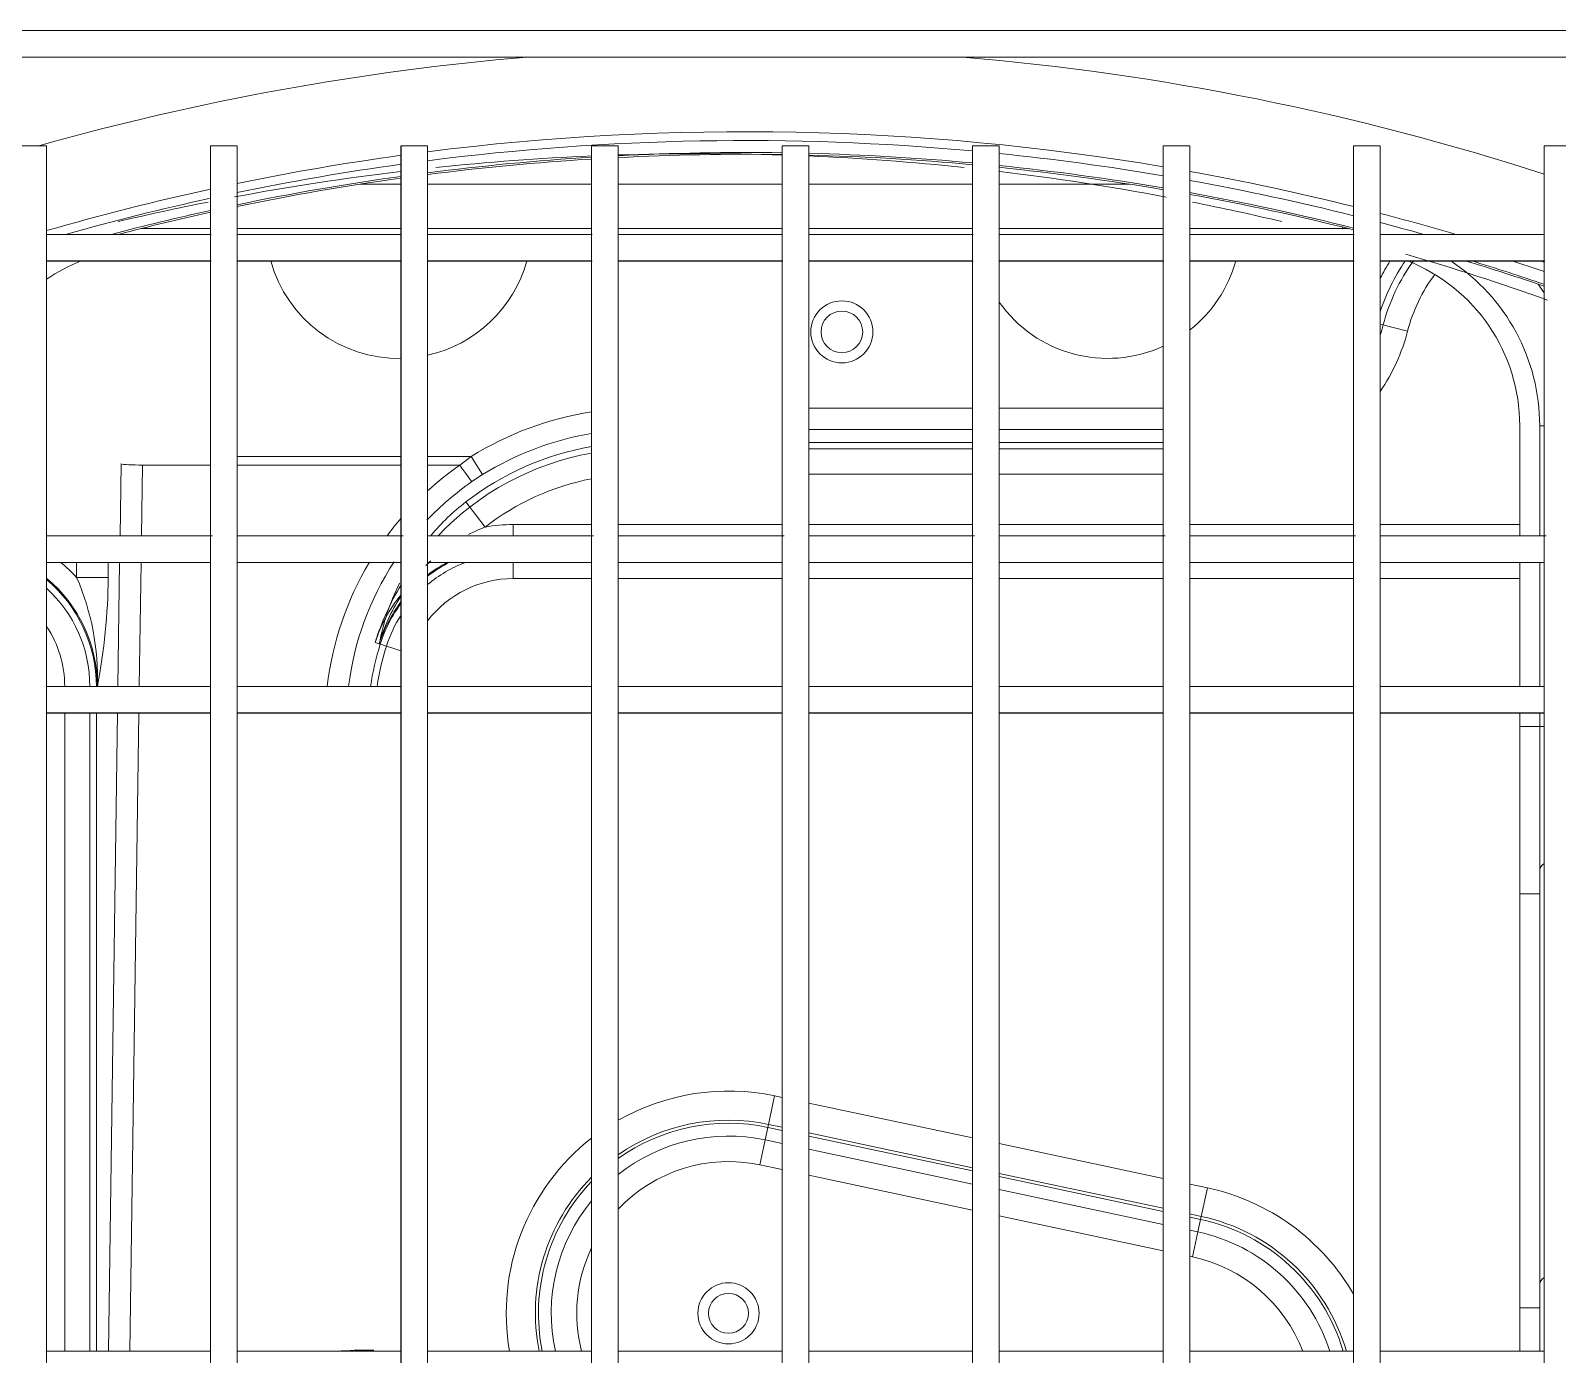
# Model space of a CAD drawing. Header units: millimetres. Extents: x 147619 to 200208, y -27981 to 8299.
# Drawn here: x 166369.6 to 166541.8, y -359.8 to -210.5 of the extents above; entities that cross this region are included whole.
import ezdxf

# ---------------------------------------------------------------- set-up
doc = ezdxf.new("R2010")
doc.units = ezdxf.units.MM
for name, color, linetype, lineweight in [('G-IMPT', 7, 'Continuous', 5), ('M-EQPM', 7, 'Continuous', 5), ('M-EQPM-3', 7, 'Continuous', 80)]:
    doc.layers.add(name, color=color, linetype=linetype, lineweight=lineweight)
doc.layers.add('G-IMPT-2', color=7, linetype='Continuous', lineweight=5, true_color=0x666666)

# ---------------------------------------------------------------- blocks, each defined once
blk = doc.blocks.new('RUXYQ14BA - top_dwg-2991071-10-003 三层空调通风平面图')
at = {"layer": 'G-IMPT'}
for p, q in [((693.35, 223.41), (283.51, 223.41)), ((433.2, 203.41), (414.71, 203.41)), ((433.2, 204.07), (425.96, 204.07)), ((454.69, 204.07), (436.2, 204.07)), ((454.69, 203.41), (436.2, 203.41)), ((476.19, 204.07), (457.69, 204.07)), ((476.19, 203.41), (457.69, 203.41)), ((497.68, 204.07), (479.18, 204.07)), ((497.68, 203.41), (479.18, 203.41)), ((519.17, 204.07), (500.68, 204.07)), ((519.17, 203.41), (500.68, 203.41)), ((540.66, 204.07), (522.17, 204.07)), ((540.66, 203.41), (522.17, 203.41)), ((560.9, 204.07), (543.66, 204.07)), ((562.15, 203.41), (543.66, 203.41)), ((583.64, 203.41), (565.15, 203.41)), ((414.71, 200.42), (433.2, 200.42)), ((436.2, 200.42), (454.69, 200.42)), ((457.69, 200.42), (476.19, 200.42)), ((479.18, 200.42), (497.68, 200.42)), ((500.68, 200.42), (519.17, 200.42)), ((522.17, 200.42), (540.66, 200.42)), ((543.66, 200.42), (562.15, 200.42)), ((565.15, 200.42), (583.64, 200.42)), ((580.89, 181.83), (580.89, 169.43)), ((583.14, 181.83), (583.14, 169.43)), ((519.17, 179.22), (500.68, 179.22)), ((540.66, 179.22), (522.17, 179.22)), ((433.2, 169.43), (414.71, 169.43)), ((454.69, 169.43), (436.2, 169.43)), ((476.19, 169.43), (457.69, 169.43)), ((497.68, 169.43), (479.18, 169.43)), ((519.17, 169.43), (500.68, 169.43)), ((540.66, 169.43), (522.17, 169.43)), ((562.15, 169.43), (543.66, 169.43)), ((583.64, 169.43), (565.15, 169.43)), ((414.71, 166.43), (433.2, 166.43)), ((436.2, 166.43), (454.69, 166.43)), ((457.69, 166.43), (476.19, 166.43)), ((479.18, 166.43), (497.68, 166.43)), ((500.68, 166.43), (519.17, 166.43)), ((522.17, 166.43), (540.66, 166.43)), ((543.66, 166.43), (562.15, 166.43)), ((565.15, 166.43), (583.64, 166.43)), ((580.89, 166.43), (580.89, 152.43)), ((583.14, 166.43), (583.14, 152.43)), ((433.2, 152.43), (414.71, 152.43)), ((419.59, 152.43), (419.59, 152.44)), ((454.69, 152.43), (436.2, 152.43)), ((476.19, 152.43), (457.69, 152.43)), ((497.68, 152.43), (479.18, 152.43)), ((519.17, 152.43), (500.68, 152.43)), ((540.66, 152.43), (522.17, 152.43)), ((562.15, 152.43), (543.66, 152.43)), ((583.64, 152.43), (565.15, 152.43)), ((414.71, 149.44), (433.2, 149.44)), ((419.59, 77.46), (419.59, 149.44)), ((436.2, 149.44), (454.69, 149.44)), ((457.69, 149.44), (476.19, 149.44)), ((479.18, 149.44), (497.68, 149.44)), ((500.68, 149.44), (519.17, 149.44)), ((522.17, 149.44), (540.66, 149.44)), ((543.66, 149.44), (562.15, 149.44)), ((565.15, 149.44), (583.64, 149.44)), ((495.78, 101.29), (497.68, 100.89)), ((500.68, 100.25), (519.17, 96.32)), ((522.17, 95.69), (540.66, 91.75)), ((543.66, 91.12), (544.59, 90.92)), ((433.2, 77.46), (414.71, 77.46)), ((454.69, 77.46), (436.2, 77.46)), ((476.19, 77.46), (457.69, 77.46)), ((497.68, 77.46), (479.18, 77.46)), ((519.17, 77.46), (500.68, 77.46)), ((540.66, 77.46), (522.17, 77.46)), ((562.15, 77.46), (543.66, 77.46)), ((583.64, 77.46), (565.15, 77.46))]:
    blk.add_line(p, q, dxfattribs=at)
at = {"layer": 'G-IMPT', "flags": 128}
for points in [[(411.71, -361.36), (414.71, -361.36), (414.71, 213.41), (411.71, 213.41)], [(433.2, -361.36), (436.2, -361.36), (436.2, 213.41), (433.2, 213.41)], [(454.69, 213.41), (457.69, 213.41), (457.69, -361.36), (454.69, -361.36)], [(476.19, -361.36), (479.18, -361.36), (479.18, 213.41), (476.19, 213.41)], [(500.68, -361.36), (500.68, 213.41), (497.68, 213.41), (497.68, -361.36)], [(522.17, -361.36), (522.17, 213.41), (519.17, 213.41), (519.17, -361.36)], [(543.66, -361.36), (543.66, 213.41), (540.66, 213.41), (540.66, -361.36)], [(565.15, -361.36), (565.15, 213.41), (562.15, 213.41), (562.15, -361.36)], [(586.64, -361.36), (586.64, 213.41), (583.64, 213.41), (583.64, -361.36)]]:
    blk.add_lwpolyline(points, close=True, dxfattribs=at)
for points in [[(580.89, 149.44), (580.89, 147.91), (580.89, 129.06), (580.89, 82.37), (580.89, 77.46)], [(583.14, 149.44), (583.14, 147.91), (583.14, 129.06), (583.14, 82.37), (583.14, 77.46)]]:
    blk.add_lwpolyline(points, dxfattribs=at)
at = {"layer": 'G-IMPT'}
for centre, radius in [((504.42, 192.42), 3.5), ((504.42, 192.42), 3.5), ((504.42, 192.42), 2.35), ((491.63, 81.74), 2.25)]:
    blk.add_circle(centre, radius, dxfattribs=at)
for centre, radius, start, end in [((493.47, -68.44), 292.88, 94.8137, 105.7736), ((493.47, -68.44), 292.88, 72.0691, 85.1863), ((493.47, -68.44), 281.09, 93.526, 97.3131), ((493.47, -68.44), 280.89, 93.5285, 97.3183), ((493.47, -68.44), 281.09, 89.143, 92.9138), ((493.47, -68.44), 280.89, 89.1424, 92.9158), ((493.47, -68.44), 281.09, 84.755, 88.5316), ((493.47, -68.44), 280.89, 84.7513, 88.5306), ((493.47, -68.44), 281.09, 80.3358, 84.1409), ((493.47, -68.44), 280.89, 80.3289, 84.1367), ((493.47, -68.44), 281.09, 97.9298, 101.7563), ((493.47, -68.44), 280.89, 97.9355, 101.7648), ((493.47, -68.44), 281.09, 75.8577, 79.7152), ((493.47, -68.44), 280.89, 75.8474, 79.7078), ((493.47, -68.44), 281.09, 102.3814, 104.723), ((493.47, -68.44), 280.89, 102.3903, 104.567), ((425.96, 181.83), 22.24, 90, 91.5463), ((560.9, 181.83), 22.24, 88.1957, 90), ((425.96, 181.83), 19.99, 111.5893, 124.2289), ((454.44, 204.42), 14.99, 195.4783, 270.955), ((454.44, 204.42), 14.99, 195.4783, 270.955), ((454.44, 204.42), 14.99, 282.5133, 344.5217), ((454.44, 204.42), 14.99, 282.5133, 344.5217), ((534.41, 204.42), 14.99, 308.0731, 344.5217), ((534.41, 204.42), 14.99, 308.0731, 344.5217), ((586.14, 187.87), 21.33, 143.9877, 165.5225), ((560.9, 181.83), 19.99, 0, 68.4107), ((560.9, 181.83), 22.24, 360, 56.7009), ((493.47, -68.44), 280.89, 71.2755, 73.172), ((493.47, -68.44), 281.09, 71.2893, 73.0377), ((534.41, 204.42), 14.99, 215.2475, 294.6243), ((534.41, 204.42), 14.99, 215.2475, 294.6243), ((547.43, 197.87), 18.65, 341.8306, 345.5225), ((481.63, 147.89), 31.33, 100.0077, 136.5654), ((467.34, 152.44), 14.99, 111.0723, 130.0555), ((481.63, 147.89), 31.33, 149.2952, 162.3421), ((404.6, 152.44), 14.99, 0, 47.5983), ((467.34, 152.44), 16.33, 140.7476, 162.3421), ((467.34, 152.44), 14.99, 147.5148, 162.3421), ((481.63, 147.89), 29.99, 162.3421, 171.2824), ((491.63, 81.74), 19.99, 78, 128.4851), ((491.63, 81.74), 19.99, 140.5619, 192.3421), ((540.43, 71.36), 19.99, 17.7687, 78)]:
    blk.add_arc(centre, radius, start, end, dxfattribs=at)
at = {"layer": 'G-IMPT-2'}
for p, q in [((454.69, 209.07), (450.04, 209.07)), ((476.19, 209.07), (457.69, 209.07)), ((497.68, 209.07), (479.18, 209.07)), ((519.17, 209.07), (500.68, 209.07)), ((536.91, 209.07), (522.17, 209.07)), ((425.96, 204.21), (425.96, 204.07)), ((560.9, 204.23), (560.9, 204.07)), ((583.64, 200.27), (583.21, 200.42)), ((500.68, 183.81), (519.17, 183.81)), ((522.17, 183.81), (540.66, 183.81)), ((519.17, 181.4), (500.68, 181.4)), ((540.66, 181.4), (522.17, 181.4)), ((583.14, 181.83), (583.64, 181.83)), ((500.68, 179.95), (519.17, 179.95)), ((522.17, 179.95), (540.66, 179.95)), ((423, 169.43), (423.11, 177.52)), ((436.2, 178.37), (454.69, 178.37)), ((457.69, 178.37), (462.62, 178.37)), ((454.69, 177.39), (436.2, 177.39)), ((519.17, 176.38), (500.68, 176.38)), ((540.66, 176.38), (522.17, 176.38)), ((464.19, 170.41), (462, 173.24)), ((479.18, 170.69), (497.68, 170.69)), ((500.68, 170.69), (519.17, 170.69)), ((522.17, 170.69), (540.66, 170.69)), ((543.66, 170.69), (562.15, 170.69)), ((565.15, 170.69), (580.89, 170.69)), ((422.76, 152.43), (422.95, 166.43)), ((425.37, 166.43), (425.17, 152.43)), ((497.68, 164.59), (479.18, 164.59)), ((519.17, 164.59), (500.68, 164.59)), ((540.66, 164.59), (522.17, 164.59)), ((562.15, 164.59), (543.66, 164.59)), ((580.89, 164.59), (565.15, 164.59)), ((453.05, 156.99), (451.78, 157.39)), ((416.76, 77.46), (416.76, 149.44)), ((420.33, 149.44), (420.33, 77.46)), ((421.7, 77.46), (422.71, 149.44)), ((425.13, 149.44), (424.12, 77.46)), ((583.14, 129.06), (580.89, 129.06)), ((500.68, 105.45), (519.17, 101.51)), ((519.17, 98.15), (500.68, 102.08)), ((500.68, 101.73), (519.17, 97.8)), ((522.17, 100.88), (540.66, 96.95)), ((519.17, 93.37), (500.68, 97.3)), ((540.66, 93.58), (522.17, 97.51)), ((522.17, 97.16), (540.66, 93.23)), ((540.66, 88.8), (522.17, 92.73)), ((583.14, 82.37), (580.89, 82.37))]:
    blk.add_line(p, q, dxfattribs=at)
at = {"layer": 'G-IMPT-2', "flags": 128}
for points in [[(283.51, 223.41), (283.51, 226.41), (693.35, 226.41), (693.35, 223.41)], [(568.24, 192.5), (565.15, 193.29), (565.49, 193.21)], [(462.69, 175.53), (463.9, 176.32), (462.62, 178.37), (461.33, 177.39), (457.69, 177.39)], [(433.2, 177.39), (425.52, 177.39), (425.41, 169.43)], [(476.19, 170.69), (467.34, 170.69), (467.34, 169.43)], [(421.67, 166.43), (421.67, 164.73), (418.09, 164.73), (418.09, 166.43)], [(476.19, 164.59), (467.34, 164.59), (467.34, 166.43)], [(452.35, 157.21), (452.25, 157.24), (454.69, 156.46)], [(416.76, 152.43), (416.76, 152.44), (420.33, 152.44)], [(420.33, 152.44), (420.44, 152.44), (419.59, 152.44)], [(580.89, 147.91), (583.14, 147.91), (583.64, 147.91)], [(495.78, 101.29), (496.15, 103.04), (496.84, 106.26), (497.68, 106.08)], [(497.68, 102.37), (496.08, 102.7), (495.18, 98.47), (497.68, 97.94)], [(497.68, 102.72), (496.15, 103.04), (496.08, 102.7)], [(544.59, 90.92), (544.96, 92.67), (545.65, 95.89), (543.66, 96.31)], [(544.89, 92.33), (544.96, 92.67), (543.66, 92.95)], [(543.66, 92.59), (544.89, 92.33), (543.99, 88.1), (543.66, 88.17)], [(450.91, 77.6), (449.53, 77.6), (451.64, 77.6)]]:
    blk.add_lwpolyline(points, dxfattribs=at)
at = {"layer": 'G-IMPT-2'}
blk.add_circle((491.63, 81.74), 3.45, dxfattribs=at)
for centre, radius, start, end in [((493.47, -68.44), 283.44, 80.4168, 97.2521), ((493.47, -68.44), 282.44, 84.7802, 97.2779), ((493.47, -68.44), 283.44, 97.8636, 101.6574), ((493.47, -68.44), 282.44, 80.3826, 84.169), ((493.47, -68.44), 282.44, 97.8916, 101.6992), ((493.47, -68.44), 283.44, 75.9775, 79.8014), ((493.47, -68.44), 283.44, 102.277, 106.1339), ((493.47, -68.44), 282.44, 75.9268, 79.765), ((493.47, -68.44), 282.44, 102.3212, 105.7333), ((493.47, -68.44), 283.44, 73.5647, 75.3518), ((493.47, -68.44), 282.44, 74.2667, 75.2988), ((586.14, 187.87), 22.07, 145.3621, 162.0492), ((586.14, 187.87), 23.51, 147.7649, 153.2213), ((493.47, -68.44), 282.44, 71.3822, 72.1602), ((586.14, 187.87), 18.49, 143.3883, 165.5225), ((560.9, 181.83), 27.24, 33.3985, 35.9246), ((547.43, 197.87), 21.49, 325.5548, 345.5225), ((481.63, 147.89), 35.92, 98.7166, 121.9533), ((481.63, 147.89), 33.51, 99.3499, 121.9533), ((481.63, 147.89), 32.06, 99.7761, 127.7577), ((481.63, 147.89), 28.49, 101.0165, 127.7577), ((481.63, 148.39), 33.1, 124.9181, 136.4931), ((478.2, 152.4), 26.4, 127.8643, 139.6339), ((467.34, 152.44), 18.25, 90, 99.9613), ((471.55, 151.75), 20.07, 111.5401, 117.3761), ((404.6, 152.44), 18.25, 42.3168, 50.0509), ((481.63, 148.39), 33.1, 146.8575, 172.9569), ((471.55, 151.75), 20.07, 132.1958, 134.4716), ((467.34, 152.44), 15.73, 117.1832, 127.8413), ((467.34, 152.44), 15.84, 117.9372, 127.5373), ((404.6, 152.44), 15.84, 0, 50.3249), ((404.6, 152.44), 15.73, 0, 49.9966), ((392.13, 153.41), 28.33, 358.0352, 23.5451), ((354.56, 165.24), 67.11, 349.001, 359.5582), ((478.2, 152.4), 26.4, 153.7808, 169.4295), ((467.34, 152.44), 12.16, 90, 142.5392), ((471.55, 151.75), 20.07, 147.4294, 164.1064), ((467.34, 152.44), 15.84, 142.9998, 162.3421), ((467.34, 152.44), 15.73, 143.527, 162.3421), ((404.6, 152.44), 12.16, 0, 33.7207), ((481.63, 147.89), 30.72, 162.3421, 171.4924), ((491.63, 81.74), 25.07, 78, 119.752), ((491.63, 81.74), 21.78, 78, 124.8336), ((491.63, 81.74), 21.43, 78, 125.4803), ((491.63, 81.74), 25.07, 128.0145, 189.8139), ((491.63, 81.74), 17.11, 78, 136.6593), ((491.63, 81.74), 21.78, 135.1434, 191.3143), ((491.63, 81.74), 21.43, 136.0814, 191.4996), ((540.43, 71.36), 25.07, 29.9708, 78), ((540.43, 71.36), 21.43, 16.537, 78), ((540.43, 71.36), 21.78, 16.2667, 78), ((491.63, 81.74), 17.11, 154.5004, 194.4659), ((540.43, 71.36), 17.11, 20.8949, 78)]:
    blk.add_arc(centre, radius, start, end, dxfattribs=at)
for centre, major_axis, ratio, start_param, end_param in [((425.52, 177.52), (-2.5, 0.04), 0.052331, 0.262167, 1.571531), ((481.63, 148.26), (0, 35.51), 0.999901, 0.608792, 0.739858), ((461.33, 177.52), (-1.43, 2.05), 0.029959, 1.613741, 2.879673), ((481.63, 148.26), (0, 35.51), 0.999901, 0.861231, 0.93202), ((481.63, 148.26), (0, 35.51), 0.999901, 1.033564, 1.452881), ((588.14, 131.72), (5, 0), 0.342874, 2.690566, 3.141593), ((588.14, 85.02), (5, 0), 0.342874, 2.690566, 3.141593), ((447.12, 77.6), (2.5, 0.04), 0.052331, 4.711654, 6.021018)]:
    blk.add_ellipse(centre, major_axis=major_axis, ratio=ratio, start_param=start_param, end_param=end_param, dxfattribs=at)
blk = doc.blocks.new('RUXYQ14BA - top_dwg-V221-10-003 三层空调通风平面图')
at = {"layer": 'G-IMPT'}
for p, q in [((693.35, 223.41), (283.51, 223.41)), ((433.2, 203.41), (414.71, 203.41)), ((433.2, 204.07), (425.96, 204.07)), ((454.69, 204.07), (436.2, 204.07)), ((454.69, 203.41), (436.2, 203.41)), ((476.19, 204.07), (457.69, 204.07)), ((476.19, 203.41), (457.69, 203.41)), ((497.68, 204.07), (479.18, 204.07)), ((497.68, 203.41), (479.18, 203.41)), ((519.17, 204.07), (500.68, 204.07)), ((519.17, 203.41), (500.68, 203.41)), ((540.66, 204.07), (522.17, 204.07)), ((540.66, 203.41), (522.17, 203.41)), ((560.9, 204.07), (543.66, 204.07)), ((562.15, 203.41), (543.66, 203.41)), ((583.64, 203.41), (565.15, 203.41)), ((414.71, 200.42), (433.2, 200.42)), ((436.2, 200.42), (454.69, 200.42)), ((457.69, 200.42), (476.19, 200.42)), ((479.18, 200.42), (497.68, 200.42)), ((500.68, 200.42), (519.17, 200.42)), ((522.17, 200.42), (540.66, 200.42)), ((543.66, 200.42), (562.15, 200.42)), ((565.15, 200.42), (583.64, 200.42)), ((580.89, 181.83), (580.89, 169.43)), ((583.14, 181.83), (583.14, 169.43)), ((519.17, 179.22), (500.68, 179.22)), ((540.66, 179.22), (522.17, 179.22)), ((433.2, 169.43), (414.71, 169.43)), ((454.69, 169.43), (436.2, 169.43)), ((476.19, 169.43), (457.69, 169.43)), ((497.68, 169.43), (479.18, 169.43)), ((519.17, 169.43), (500.68, 169.43)), ((540.66, 169.43), (522.17, 169.43)), ((562.15, 169.43), (543.66, 169.43)), ((583.64, 169.43), (565.15, 169.43)), ((414.71, 166.43), (433.2, 166.43)), ((436.2, 166.43), (454.69, 166.43)), ((457.69, 166.43), (476.19, 166.43)), ((479.18, 166.43), (497.68, 166.43)), ((500.68, 166.43), (519.17, 166.43)), ((522.17, 166.43), (540.66, 166.43)), ((543.66, 166.43), (562.15, 166.43)), ((565.15, 166.43), (583.64, 166.43)), ((580.89, 166.43), (580.89, 152.43)), ((583.14, 166.43), (583.14, 152.43)), ((433.2, 152.43), (414.71, 152.43)), ((419.59, 152.43), (419.59, 152.44)), ((454.69, 152.43), (436.2, 152.43)), ((476.19, 152.43), (457.69, 152.43)), ((497.68, 152.43), (479.18, 152.43)), ((519.17, 152.43), (500.68, 152.43)), ((540.66, 152.43), (522.17, 152.43)), ((562.15, 152.43), (543.66, 152.43)), ((583.64, 152.43), (565.15, 152.43)), ((414.71, 149.44), (433.2, 149.44)), ((419.59, 77.46), (419.59, 149.44)), ((436.2, 149.44), (454.69, 149.44)), ((457.69, 149.44), (476.19, 149.44)), ((479.18, 149.44), (497.68, 149.44)), ((500.68, 149.44), (519.17, 149.44)), ((522.17, 149.44), (540.66, 149.44)), ((543.66, 149.44), (562.15, 149.44)), ((565.15, 149.44), (583.64, 149.44)), ((495.78, 101.29), (497.68, 100.89)), ((500.68, 100.25), (519.17, 96.32)), ((522.17, 95.69), (540.66, 91.75)), ((543.66, 91.12), (544.59, 90.92)), ((433.2, 77.46), (414.71, 77.46)), ((454.69, 77.46), (436.2, 77.46)), ((476.19, 77.46), (457.69, 77.46)), ((497.68, 77.46), (479.18, 77.46)), ((519.17, 77.46), (500.68, 77.46)), ((540.66, 77.46), (522.17, 77.46)), ((562.15, 77.46), (543.66, 77.46)), ((583.64, 77.46), (565.15, 77.46))]:
    blk.add_line(p, q, dxfattribs=at)
at = {"layer": 'G-IMPT', "flags": 128}
for points in [[(411.71, -361.36), (414.71, -361.36), (414.71, 213.41), (411.71, 213.41)], [(433.2, -361.36), (436.2, -361.36), (436.2, 213.41), (433.2, 213.41)], [(454.69, 213.41), (457.69, 213.41), (457.69, -361.36), (454.69, -361.36)], [(476.19, -361.36), (479.18, -361.36), (479.18, 213.41), (476.19, 213.41)], [(500.68, -361.36), (500.68, 213.41), (497.68, 213.41), (497.68, -361.36)], [(522.17, -361.36), (522.17, 213.41), (519.17, 213.41), (519.17, -361.36)], [(543.66, -361.36), (543.66, 213.41), (540.66, 213.41), (540.66, -361.36)], [(565.15, -361.36), (565.15, 213.41), (562.15, 213.41), (562.15, -361.36)], [(586.64, -361.36), (586.64, 213.41), (583.64, 213.41), (583.64, -361.36)]]:
    blk.add_lwpolyline(points, close=True, dxfattribs=at)
for points in [[(580.89, 149.44), (580.89, 147.91), (580.89, 129.06), (580.89, 82.37), (580.89, 77.46)], [(583.14, 149.44), (583.14, 147.91), (583.14, 129.06), (583.14, 82.37), (583.14, 77.46)]]:
    blk.add_lwpolyline(points, dxfattribs=at)
at = {"layer": 'G-IMPT'}
for centre, radius in [((504.42, 192.42), 3.5), ((504.42, 192.42), 3.5), ((504.42, 192.42), 2.35), ((491.63, 81.74), 2.25)]:
    blk.add_circle(centre, radius, dxfattribs=at)
for centre, radius, start, end in [((493.47, -68.44), 292.88, 94.8137, 105.7736), ((493.47, -68.44), 292.88, 72.0691, 85.1863), ((493.47, -68.44), 281.09, 93.526, 97.3131), ((493.47, -68.44), 280.89, 93.5285, 97.3183), ((493.47, -68.44), 281.09, 89.143, 92.9138), ((493.47, -68.44), 280.89, 89.1424, 92.9158), ((493.47, -68.44), 281.09, 84.755, 88.5316), ((493.47, -68.44), 280.89, 84.7513, 88.5306), ((493.47, -68.44), 281.09, 80.3358, 84.1409), ((493.47, -68.44), 280.89, 80.3289, 84.1367), ((493.47, -68.44), 281.09, 97.9298, 101.7563), ((493.47, -68.44), 280.89, 97.9355, 101.7648), ((493.47, -68.44), 281.09, 75.8577, 79.7152), ((493.47, -68.44), 280.89, 75.8474, 79.7078), ((493.47, -68.44), 281.09, 102.3814, 104.723), ((493.47, -68.44), 280.89, 102.3903, 104.567), ((425.96, 181.83), 22.24, 90, 91.5463), ((560.9, 181.83), 22.24, 88.1957, 90), ((425.96, 181.83), 19.99, 111.5893, 124.2289), ((454.44, 204.42), 14.99, 195.4783, 270.955), ((454.44, 204.42), 14.99, 195.4783, 270.955), ((454.44, 204.42), 14.99, 282.5133, 344.5217), ((454.44, 204.42), 14.99, 282.5133, 344.5217), ((534.41, 204.42), 14.99, 308.0731, 344.5217), ((534.41, 204.42), 14.99, 308.0731, 344.5217), ((586.14, 187.87), 21.33, 143.9877, 165.5225), ((560.9, 181.83), 19.99, 0, 68.4107), ((560.9, 181.83), 22.24, 360, 56.7009), ((493.47, -68.44), 280.89, 71.2755, 73.172), ((493.47, -68.44), 281.09, 71.2893, 73.0377), ((534.41, 204.42), 14.99, 215.2475, 294.6243), ((534.41, 204.42), 14.99, 215.2475, 294.6243), ((547.43, 197.87), 18.65, 341.8306, 345.5225), ((481.63, 147.89), 31.33, 100.0077, 136.5654), ((467.34, 152.44), 14.99, 111.0723, 130.0555), ((481.63, 147.89), 31.33, 149.2952, 162.3421), ((404.6, 152.44), 14.99, 0, 47.5983), ((467.34, 152.44), 16.33, 140.7476, 162.3421), ((467.34, 152.44), 14.99, 147.5148, 162.3421), ((481.63, 147.89), 29.99, 162.3421, 171.2824), ((491.63, 81.74), 19.99, 78, 128.4851), ((491.63, 81.74), 19.99, 140.5619, 192.3421), ((540.43, 71.36), 19.99, 17.7687, 78)]:
    blk.add_arc(centre, radius, start, end, dxfattribs=at)
at = {"layer": 'G-IMPT-2'}
for p, q in [((454.69, 209.07), (450.04, 209.07)), ((476.19, 209.07), (457.69, 209.07)), ((497.68, 209.07), (479.18, 209.07)), ((519.17, 209.07), (500.68, 209.07)), ((536.91, 209.07), (522.17, 209.07)), ((425.96, 204.21), (425.96, 204.07)), ((560.9, 204.23), (560.9, 204.07)), ((583.64, 200.27), (583.21, 200.42)), ((500.68, 183.81), (519.17, 183.81)), ((522.17, 183.81), (540.66, 183.81)), ((519.17, 181.4), (500.68, 181.4)), ((540.66, 181.4), (522.17, 181.4)), ((583.14, 181.83), (583.64, 181.83)), ((500.68, 179.95), (519.17, 179.95)), ((522.17, 179.95), (540.66, 179.95)), ((423, 169.43), (423.11, 177.52)), ((436.2, 178.37), (454.69, 178.37)), ((457.69, 178.37), (462.62, 178.37)), ((454.69, 177.39), (436.2, 177.39)), ((519.17, 176.38), (500.68, 176.38)), ((540.66, 176.38), (522.17, 176.38)), ((464.19, 170.41), (462, 173.24)), ((479.18, 170.69), (497.68, 170.69)), ((500.68, 170.69), (519.17, 170.69)), ((522.17, 170.69), (540.66, 170.69)), ((543.66, 170.69), (562.15, 170.69)), ((565.15, 170.69), (580.89, 170.69)), ((422.76, 152.43), (422.95, 166.43)), ((425.37, 166.43), (425.17, 152.43)), ((497.68, 164.59), (479.18, 164.59)), ((519.17, 164.59), (500.68, 164.59)), ((540.66, 164.59), (522.17, 164.59)), ((562.15, 164.59), (543.66, 164.59)), ((580.89, 164.59), (565.15, 164.59)), ((453.05, 156.99), (451.78, 157.39)), ((416.76, 77.46), (416.76, 149.44)), ((420.33, 149.44), (420.33, 77.46)), ((421.7, 77.46), (422.71, 149.44)), ((425.13, 149.44), (424.12, 77.46)), ((583.14, 129.06), (580.89, 129.06)), ((500.68, 105.45), (519.17, 101.51)), ((519.17, 98.15), (500.68, 102.08)), ((500.68, 101.73), (519.17, 97.8)), ((522.17, 100.88), (540.66, 96.95)), ((519.17, 93.37), (500.68, 97.3)), ((540.66, 93.58), (522.17, 97.51)), ((522.17, 97.16), (540.66, 93.23)), ((540.66, 88.8), (522.17, 92.73)), ((583.14, 82.37), (580.89, 82.37))]:
    blk.add_line(p, q, dxfattribs=at)
at = {"layer": 'G-IMPT-2', "flags": 128}
for points in [[(283.51, 223.41), (283.51, 226.41), (693.35, 226.41), (693.35, 223.41)], [(568.24, 192.5), (565.15, 193.29), (565.49, 193.21)], [(462.69, 175.53), (463.9, 176.32), (462.62, 178.37), (461.33, 177.39), (457.69, 177.39)], [(433.2, 177.39), (425.52, 177.39), (425.41, 169.43)], [(476.19, 170.69), (467.34, 170.69), (467.34, 169.43)], [(421.67, 166.43), (421.67, 164.73), (418.09, 164.73), (418.09, 166.43)], [(476.19, 164.59), (467.34, 164.59), (467.34, 166.43)], [(452.35, 157.21), (452.25, 157.24), (454.69, 156.46)], [(416.76, 152.43), (416.76, 152.44), (420.33, 152.44)], [(420.33, 152.44), (420.44, 152.44), (419.59, 152.44)], [(580.89, 147.91), (583.14, 147.91), (583.64, 147.91)], [(495.78, 101.29), (496.15, 103.04), (496.84, 106.26), (497.68, 106.08)], [(497.68, 102.37), (496.08, 102.7), (495.18, 98.47), (497.68, 97.94)], [(497.68, 102.72), (496.15, 103.04), (496.08, 102.7)], [(544.59, 90.92), (544.96, 92.67), (545.65, 95.89), (543.66, 96.31)], [(544.89, 92.33), (544.96, 92.67), (543.66, 92.95)], [(543.66, 92.59), (544.89, 92.33), (543.99, 88.1), (543.66, 88.17)], [(450.91, 77.6), (449.53, 77.6), (451.64, 77.6)]]:
    blk.add_lwpolyline(points, dxfattribs=at)
at = {"layer": 'G-IMPT-2'}
blk.add_circle((491.63, 81.74), 3.45, dxfattribs=at)
for centre, radius, start, end in [((493.47, -68.44), 283.44, 80.4168, 97.2521), ((493.47, -68.44), 282.44, 84.7802, 97.2779), ((493.47, -68.44), 283.44, 97.8636, 101.6574), ((493.47, -68.44), 282.44, 80.3826, 84.169), ((493.47, -68.44), 282.44, 97.8916, 101.6992), ((493.47, -68.44), 283.44, 75.9775, 79.8014), ((493.47, -68.44), 283.44, 102.277, 106.1339), ((493.47, -68.44), 282.44, 75.9268, 79.765), ((493.47, -68.44), 282.44, 102.3212, 105.7333), ((493.47, -68.44), 283.44, 73.5647, 75.3518), ((493.47, -68.44), 282.44, 74.2667, 75.2988), ((586.14, 187.87), 22.07, 145.3621, 162.0492), ((586.14, 187.87), 23.51, 147.7649, 153.2213), ((493.47, -68.44), 282.44, 71.3822, 72.1602), ((586.14, 187.87), 18.49, 143.3883, 165.5225), ((560.9, 181.83), 27.24, 33.3985, 35.9246), ((547.43, 197.87), 21.49, 325.5548, 345.5225), ((481.63, 147.89), 35.92, 98.7166, 121.9533), ((481.63, 147.89), 33.51, 99.3499, 121.9533), ((481.63, 147.89), 32.06, 99.7761, 127.7577), ((481.63, 147.89), 28.49, 101.0165, 127.7577), ((481.63, 148.39), 33.1, 124.9181, 136.4931), ((478.2, 152.4), 26.4, 127.8643, 139.6339), ((467.34, 152.44), 18.25, 90, 99.9613), ((471.55, 151.75), 20.07, 111.5401, 117.3761), ((404.6, 152.44), 18.25, 42.3168, 50.0509), ((481.63, 148.39), 33.1, 146.8575, 172.9569), ((471.55, 151.75), 20.07, 132.1958, 134.4716), ((467.34, 152.44), 15.73, 117.1832, 127.8413), ((467.34, 152.44), 15.84, 117.9372, 127.5373), ((404.6, 152.44), 15.84, 0, 50.3249), ((404.6, 152.44), 15.73, 0, 49.9966), ((392.13, 153.41), 28.33, 358.0352, 23.5451), ((354.56, 165.24), 67.11, 349.001, 359.5582), ((478.2, 152.4), 26.4, 153.7808, 169.4295), ((467.34, 152.44), 12.16, 90, 142.5392), ((471.55, 151.75), 20.07, 147.4294, 164.1064), ((467.34, 152.44), 15.84, 142.9998, 162.3421), ((467.34, 152.44), 15.73, 143.527, 162.3421), ((404.6, 152.44), 12.16, 0, 33.7207), ((481.63, 147.89), 30.72, 162.3421, 171.4924), ((491.63, 81.74), 25.07, 78, 119.752), ((491.63, 81.74), 21.78, 78, 124.8336), ((491.63, 81.74), 21.43, 78, 125.4803), ((491.63, 81.74), 25.07, 128.0145, 189.8139), ((491.63, 81.74), 17.11, 78, 136.6593), ((491.63, 81.74), 21.78, 135.1434, 191.3143), ((491.63, 81.74), 21.43, 136.0814, 191.4996), ((540.43, 71.36), 25.07, 29.9708, 78), ((540.43, 71.36), 21.43, 16.537, 78), ((540.43, 71.36), 21.78, 16.2667, 78), ((491.63, 81.74), 17.11, 154.5004, 194.4659), ((540.43, 71.36), 17.11, 20.8949, 78)]:
    blk.add_arc(centre, radius, start, end, dxfattribs=at)
for centre, major_axis, ratio, start_param, end_param in [((425.52, 177.52), (-2.5, 0.04), 0.052331, 0.262167, 1.571531), ((481.63, 148.26), (0, 35.51), 0.999901, 0.608792, 0.739858), ((461.33, 177.52), (-1.43, 2.05), 0.029959, 1.613741, 2.879673), ((481.63, 148.26), (0, 35.51), 0.999901, 0.861231, 0.93202), ((481.63, 148.26), (0, 35.51), 0.999901, 1.033564, 1.452881), ((588.14, 131.72), (5, 0), 0.342874, 2.690566, 3.141593), ((588.14, 85.02), (5, 0), 0.342874, 2.690566, 3.141593), ((447.12, 77.6), (2.5, 0.04), 0.052331, 4.711654, 6.021018)]:
    blk.add_ellipse(centre, major_axis=major_axis, ratio=ratio, start_param=start_param, end_param=end_param, dxfattribs=at)
blk = doc.blocks.new('RUXYQ14BA - RUXYQ14BA-2991177-10-003 三层空调通风平面图')
at = {"layer": 'M-EQPM'}
for p, q in [((-532.76, 739.5), (-76.99, 739.5)), ((-378.6, 726.51), (-381.6, 726.51)), ((-378.6, 151.74), (-378.6, 726.51)), ((-357.11, 726.51), (-360.11, 726.51)), ((-360.11, 726.51), (-360.11, 151.74)), ((-357.11, 151.74), (-357.11, 726.51)), ((-335.62, 726.51), (-338.61, 726.51)), ((-338.61, 726.51), (-338.61, 151.74)), ((-335.62, 151.74), (-335.62, 726.51)), ((-314.12, 726.51), (-317.12, 726.51)), ((-317.12, 726.51), (-317.12, 151.74)), ((-314.12, 151.74), (-314.12, 726.51)), ((-292.63, 726.51), (-295.63, 726.51)), ((-295.63, 726.51), (-295.63, 151.74)), ((-292.63, 151.74), (-292.63, 726.51)), ((-271.14, 726.51), (-274.14, 726.51)), ((-274.14, 726.51), (-274.14, 151.74)), ((-271.14, 151.74), (-271.14, 726.51)), ((-249.65, 726.51), (-252.65, 726.51)), ((-252.65, 726.51), (-252.65, 151.74)), ((-249.65, 151.74), (-249.65, 726.51)), ((-228.16, 726.51), (-231.16, 726.51)), ((-231.16, 726.51), (-231.16, 151.74)), ((-228.16, 151.74), (-228.16, 726.51)), ((-206.67, 726.51), (-209.67, 726.51)), ((-209.67, 726.51), (-209.67, 151.74)), ((-360.05, 716.51), (-378.6, 716.51)), ((-338.56, 716.51), (-357.11, 716.51)), ((-317.07, 716.51), (-335.62, 716.51)), ((-295.58, 716.51), (-314.12, 716.51)), ((-274.09, 716.51), (-292.63, 716.51)), ((-252.6, 716.51), (-271.14, 716.51)), ((-231.11, 716.51), (-249.65, 716.51)), ((-209.61, 716.51), (-228.16, 716.51)), ((-378.6, 713.51), (-360.04, 713.51)), ((-357.11, 713.51), (-338.55, 713.51)), ((-335.62, 713.51), (-317.06, 713.51)), ((-314.12, 713.51), (-295.56, 713.51)), ((-292.63, 713.51), (-274.07, 713.51)), ((-271.14, 713.51), (-252.58, 713.51)), ((-249.65, 713.51), (-231.09, 713.51)), ((-228.16, 713.51), (-209.6, 713.51)), ((-359.88, 682.53), (-378.6, 682.53)), ((-338.39, 682.53), (-357.11, 682.53)), ((-316.89, 682.53), (-335.62, 682.53)), ((-295.4, 682.53), (-314.12, 682.53)), ((-273.91, 682.53), (-292.63, 682.53)), ((-252.42, 682.53), (-271.14, 682.53)), ((-230.93, 682.53), (-249.65, 682.53)), ((-209.44, 682.53), (-228.16, 682.53)), ((-378.6, 679.53), (-360.11, 679.53)), ((-357.11, 679.53), (-338.61, 679.53)), ((-335.62, 679.53), (-317.12, 679.53)), ((-314.12, 679.53), (-295.63, 679.53)), ((-292.63, 679.53), (-274.14, 679.53)), ((-271.14, 679.53), (-252.65, 679.53)), ((-249.65, 679.53), (-231.16, 679.53)), ((-228.16, 679.53), (-209.67, 679.53)), ((-360.11, 665.53), (-378.6, 665.53)), ((-338.61, 665.53), (-357.11, 665.53)), ((-317.12, 665.53), (-335.62, 665.53)), ((-295.63, 665.53), (-314.12, 665.53)), ((-274.14, 665.53), (-292.63, 665.53)), ((-252.65, 665.53), (-271.14, 665.53)), ((-231.16, 665.53), (-249.65, 665.53)), ((-209.67, 665.53), (-228.16, 665.53)), ((-378.6, 662.53), (-360.11, 662.53)), ((-357.11, 662.53), (-338.61, 662.53)), ((-335.62, 662.53), (-317.12, 662.53)), ((-314.12, 662.53), (-295.63, 662.53)), ((-292.63, 662.53), (-274.14, 662.53)), ((-271.14, 662.53), (-252.65, 662.53)), ((-249.65, 662.53), (-231.16, 662.53)), ((-228.16, 662.53), (-209.67, 662.53)), ((-360.11, 590.56), (-378.6, 590.56)), ((-338.61, 590.56), (-357.11, 590.56)), ((-317.12, 590.56), (-335.62, 590.56)), ((-295.63, 590.56), (-314.12, 590.56)), ((-274.14, 590.56), (-292.63, 590.56)), ((-252.65, 590.56), (-271.14, 590.56)), ((-231.16, 590.56), (-249.65, 590.56)), ((-209.67, 590.56), (-228.16, 590.56))]:
    blk.add_line(p, q, dxfattribs=at)
for start, end in [(92.4637, 96), (88.1352, 91.8623), (84, 87.5338), (96.809, 100.6202), (79.372, 83.1875), (101.2292, 103.3129), (76.6871, 78.7623), (70.4046, 73.7821)]:
    blk.add_arc((-304.88, 440.62), 285, start, end, dxfattribs=at)
for name in ['RUXYQ14BA - top_dwg-2991071-10-003 三层空调通风平面图', 'RUXYQ14BA - top_dwg-V221-10-003 三层空调通风平面图']:
    blk.add_blockref(name, (-793.31, 513.1))

msp = doc.modelspace()

# ---------------------------------------------------------------- block references
at = {"layer": 'M-EQPM-3'}
msp.add_blockref('RUXYQ14BA - RUXYQ14BA-2991177-10-003 三层空调通风平面图', (166750.01, -950), dxfattribs=at)

doc.saveas('drawing.dxf')
